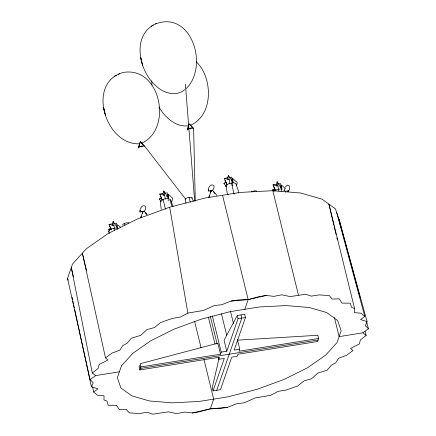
<?xml version="1.0" encoding="UTF-8"?>
<svg xmlns="http://www.w3.org/2000/svg" width="436" height="436" viewBox="0 0 436 436"><rect width="100%" height="100%" fill="white"/><g stroke="black" fill="none" stroke-linecap="round" stroke-linejoin="round"><path stroke-width="0.65" d="M238.285 193.137L238.296 190.51L235.751 183.414L233.385 182.739M333.905 225.298L328.918 204.13L354.555 308.503L354.463 312.623L361.041 313.212L364.828 316.405L360.55 319.566L367.09 321.588L365.335 325.643L368.464 328.848L362.839 332.832L339.115 336.63L334.423 317.512M287.101 191.213L287.15 190.843L287.008 191.279M143.913 211.564L143.896 210.882L146.649 214.12L145.352 212.643M212.223 190.712L212.212 190.031L214.964 193.273L213.667 191.791M288.016 191.164L288.005 190.483L288.637 191.3M108.711 231.865L108.978 230.333L111.943 228.737L115.862 228.001L117.802 228.42M219.003 358.632L212.25 387.708L213.041 390.907L220.447 389.724L231.718 357.198L237.277 356.31L237.991 354.245L317.555 341.513L318.607 338.483L317.822 335.279L237.702 340.145M171.577 202.68L172.705 198.195L168.127 194.309L168.203 200.925M236.448 185.692L237.255 182.488L232.677 178.602L232.759 185.883M285.237 192.183L285.558 190.903M140.169 141.782L138.425 148L138.67 147.297L140.027 146.534L143.782 145.935M140.109 142.436L138.61 147.793L138.839 147.134L140.098 146.431L143.591 145.869M189.044 123.846L187.306 130.07L187.545 129.361C189.3 128.304 191.666 127.486 193.622 128.391L195.274 201.05M188.99 124.5L187.485 129.857L187.714 129.203L188.979 128.495L192.472 127.939M140.899 217.232L142.512 212.686L142.267 213.259M209.531 195.301L209.117 196.712L210.828 191.835L210.583 192.407M140.801 217.564L141.215 216.152M208.784 197.786L209.215 196.38M284.833 188.559L284.125 190.565M365.046 331.464L366.196 335.382L360.349 340.026L359.335 343.966L350.549 348.435L353.007 350.517L346.435 355.367L338.652 358.256L335.731 362.834L331.48 365.145L327.076 370.229L317.79 373.085L311.544 378.819L303.957 380.89L297.919 385.887L286.267 390.002L278.266 391.326L270.647 395.343L255.142 397.937L244.4 402.782L236.628 403.747L227.456 407.355L210.332 408.821L199.726 411.731L192.281 412.979L184.673 412.058L176.694 413.622L168.247 411.84L152.823 414.2L147.259 412.293L139.291 413.519L129.29 412.87L126.206 409.333L119.251 409.589L116.472 405.3L108.193 405.257L107.005 401.066L103.953 399.921L104.041 395.801L97.462 395.212L93.68 392.019L97.953 388.858L91.418 386.836L93.173 382.781L90.045 379.576L67.536 278.408L72.518 264.031L86.437 248.684L108.335 233.418L136.73 219.27L169.686 207.204L204.953 198.048L240.127 192.418L272.811 190.701L300.78 193.017L322.133 199.203L335.404 208.839L339.699 221.275L356.534 284.245M112.766 225.761L112.308 223.881L113.186 221.346L117.922 228.655M163.429 195.399L162.971 193.519L163.849 190.984L168.585 198.293M185.147 199.83L185.529 198.74L187.693 197.666L190.379 197.236L192.009 197.699L193.328 201.372M191.824 198.244L192.009 197.699M213.041 390.907L224.306 358.381L218.747 359.275L219.466 357.209L139.896 369.941L140.948 366.91L140.163 363.706L217.815 343.192L220.512 354.179L140.948 366.91M227.979 179.692L227.521 177.812L228.399 175.277L233.135 182.586M225.81 186.494L226.355 184.919L229.494 183.365L232.737 182.842M276.767 186.183L276.304 184.303L277.182 181.768L281.918 189.077M220.512 354.179L221.226 352.114L212.327 315.86M221.226 352.114L226.785 351.225L238.056 318.7L237.271 315.495L244.678 314.307L245.468 317.512L234.197 350.037L239.756 349.149L237.326 339.263M192.281 412.979L210.332 408.821L213.695 399.125L203.977 359.569M216.741 390.318L241.762 318.106L240.977 314.901M244.814 309.298L248.171 299.603L222.54 195.23M239.756 349.149L239.042 351.214L318.607 338.483M142.409 212.926L143.052 211.269L143.035 212.163M210.724 192.074L211.356 190.39L211.335 191.175M284.01 190.859L284.539 190.205M237.271 315.495L224.088 340.238L226.785 351.225M285.4 187.066C288.866 181.392 291.624 189.268 288.082 191.257M122.521 225.09L123.312 223.951L125.71 222.96L128.304 222.709L128.936 223.019M144.098 211.471C149.499 204.844 140.114 202.735 139.912 211.787L140.365 212.049L142.278 211.574L141.351 211.237L142.779 211.989M212.414 190.619C217.82 183.943 208.403 181.932 208.223 190.935L208.68 191.197L210.593 190.723L209.999 190.565M186.156 88.562C209.198 66.479 191.469 9.892 155.478 23.975M208.746 189.753L208.392 190.042L208.61 189.486L208.206 190.565L208.572 190.036M119.388 371.794L95.664 375.592L92.307 373.042L98.154 368.398L99.168 364.458L107.954 359.989L105.496 357.907L82.377 253.158L86.481 270.304M105.496 357.907L112.068 353.056L119.851 350.168L122.778 345.59L127.023 343.279L131.427 338.194L140.714 335.339L146.965 329.605L154.546 327.534L160.584 322.536L172.236 318.422L180.242 317.097L187.856 313.081L203.367 310.487L214.103 305.641L221.88 304.677L231.053 301.069L238.459 299.941L248.171 299.603L266.227 295.439L273.83 296.366L281.814 294.801L290.256 296.584L305.685 294.224L311.25 296.131L319.217 294.905L329.218 295.553L332.297 299.091L339.252 298.834L342.031 303.124L350.31 303.167L351.503 307.358L354.555 308.503M156.54 23.419C130.898 34.384 138.632 71.221 156.208 86.099C163.533 93.239 176.308 96.961 184.793 89.653M141.319 143.34C173.103 129.601 160.949 66.354 123.617 72.392C86.077 82.088 105.081 144.763 138.91 143.826M90.045 379.576L95.664 375.592M251.316 191.807L255.044 190.745L256.831 191.132M273.971 191.208L276.925 189.606L280.849 188.87L282.147 189.148M151.385 26.133L153.445 25.054M114.336 76.387L116.39 75.308M118.429 74.234L119.491 73.679M140.256 210.888L140.294 210.337L139.891 211.416L140.392 210.61M161.287 201.846L159.363 199.078L161.402 198.064M109.469 230.546L108.7 229.44L110.739 228.426M226.219 186.695L223.913 183.371L225.952 182.357M273.465 190.968L272.696 189.862L274.735 188.848M159.363 199.078L161.587 198.031M108.7 229.44L110.924 228.388M223.913 183.371L226.137 182.324M272.696 189.862L274.925 188.81M190.2 125.405C213.809 115.382 212.964 77.69 196.304 61.814M266.227 295.439L258.782 296.693L248.171 299.603L231.053 301.069M226.971 185.071L224.246 178.335L227.521 177.812M229.352 177.517L231.794 177.13L232.001 181.294M162.176 200.168L159.696 194.042L162.971 193.519M164.803 193.224L167.244 192.837L167.446 197.001L166.639 196.08M275.508 190.952L273.034 184.826L276.304 184.303M278.135 184.008L280.577 183.616L280.784 187.785L279.977 186.864M111.017 229.303L109.038 224.404L112.308 223.881M114.75 223.488L116.581 223.194L116.788 227.363M238.056 318.7L245.468 317.512M318.084 339.998L140.425 368.425L139.634 365.221M227.456 407.355L220.049 408.478L210.332 408.821M168.612 198.424L164.852 198.794L161.38 200.222L160.235 201.879L161.271 209.394M187.785 125.895C175.234 127.089 164.895 117.022 158.889 107.071M190.461 128.969L190.352 129.04M141.58 146.905L141.477 146.97M273.034 184.826L277.966 186.009M224.246 178.335L229.178 179.518M159.696 194.042L164.628 195.224M109.038 224.404L113.965 225.586M210.305 190.745L211.307 191.273M362.839 332.832L366.196 335.382M281.536 191.709L281.46 185.087L285.531 188.548M120.516 227.26L117.464 224.665L117.518 229.303M189.665 124.26L193.622 128.391M189.153 123.906L193.366 128.298M140.348 141.733L144.747 146.322L185.534 199.012M140.278 141.836L144.485 146.229M147.199 214.708L146.065 213.449M214.381 192.598L216.888 195.437M231.189 180.373L232.753 182.155M228.061 194.908L227.178 193.143L226.082 185.709M273.775 186.663L275.427 190.232M224.992 180.172L226.922 184.335M160.437 195.878L162.372 200.042M109.779 226.24L111.431 229.81M170.454 199.334L173.021 206.468M67.536 278.408L68.152 280.195M169.533 198.881L171.958 205.945M165.457 209.242L163.119 199.508M367.09 321.588L338.461 217.695L340.919 227.565M336.657 212.463L364.828 316.405M231.44 183.049L234.116 194.102M189.033 197.448L190.347 202.309M356.888 285.553L358.288 290.801M358.643 292.115L359.166 294.082M359.52 295.395L360.043 297.363M366.709 322.286L368.464 328.848M113.905 228.366L114.406 230.29M272.811 190.701L298.447 295.074M230.53 311.577L233.44 323.441M221.466 313.871L226.818 335.682M210.31 316.291L217.128 344.048M208.386 317.086L215.024 344.113M218.262 357.297L218.747 359.275M194.587 321.337L201.061 347.705M139.111 366.736L139.896 369.941M142.027 63.1L140.697 57.476L142.512 65.198M104.978 113.355L103.648 107.736L105.463 115.453M334.216 226.622L336.085 234.563M336.865 237.871L337.328 239.855M73.395 276.822L71.302 267.541L92.307 373.042M92.508 386.71L93.68 392.019M72.071 297.248L72.643 299.903M72.926 301.232L73.504 303.887M73.788 305.216L74.36 307.87M74.649 309.195L91.418 386.836M124.511 223.455L124.892 225.308M277.182 181.768L278.931 191.24M228.399 175.277L230.023 184.096M163.849 190.984L165.353 199.148M113.186 221.346L114.57 228.856M169.686 207.204L187.856 313.081M185.338 199.285L185.905 203.132M108.847 231.102L109.213 233.587M281.46 185.087L281.841 188.412M232.677 178.602L233.058 181.921M168.127 194.309L168.509 197.628M185.393 84.197L194.663 201.1M151.75 80.829L151.924 85.238M121.437 365.88L117.339 377.707L120.87 387.931L131.786 395.855L149.346 400.946L172.345 402.848L199.23 401.436L228.159 396.809L257.158 389.277L284.261 379.353L307.609 367.717L325.621 355.166L337.066 342.543L341.165 330.717L337.633 320.493L326.722 312.568L309.162 307.478L286.158 305.576L259.278 306.988L230.35 311.615L201.345 319.147L174.247 329.071L150.894 340.701L132.882 353.258L121.437 365.88"/></g></svg>
